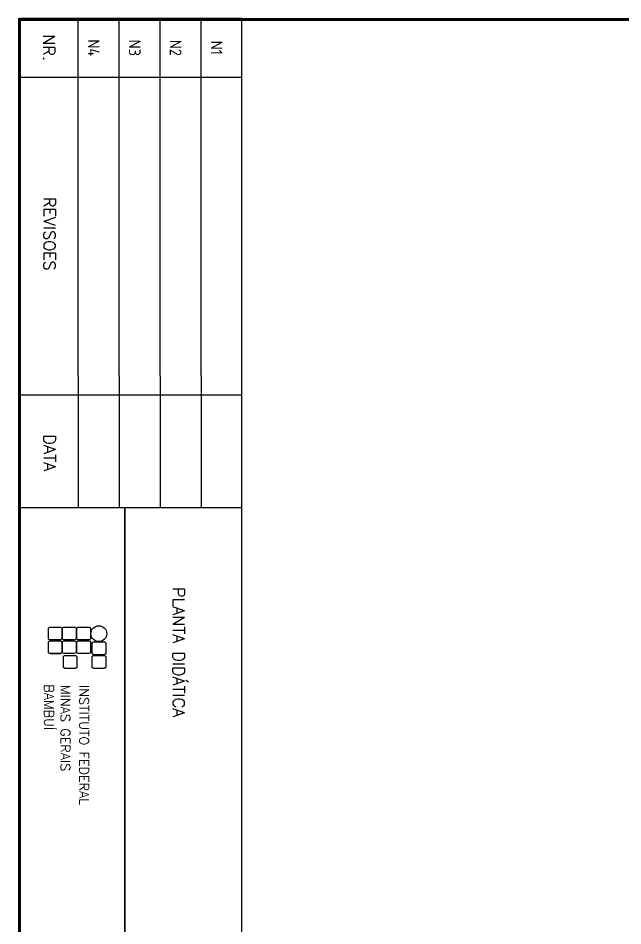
# Model space of a CAD drawing. Extents: x -2333 to 4564, y -5034 to 5704.
# Drawn here: x 1691 to 2414, y 1881 to 2967 of the extents above; entities that cross this region are included whole.
import ezdxf
from ezdxf.enums import TextEntityAlignment as Align

# ---------------------------------------------------------------- set-up
doc = ezdxf.new("R2010")
doc.units = 0
doc.header["$LTSCALE"] = 10
doc.header["$MEASUREMENT"] = 0
doc.layers.get('0').update_dxf_attribs({"linetype": 'CONTINUOUS'})
doc.layers.add('2', color=2, linetype='CONTINUOUS')
doc.layers.add('LEG', color=7, linetype='CONTINUOUS')
doc.styles.add('ROMANS', font='romans')
doc.styles.get("Standard").update_dxf_attribs({"font": 'ISO', "height": 2.5})

msp = doc.modelspace()

# ---------------------------------------------------------------- linework, layer by layer
at = {"color": 0}
for p, q in [((1958.6599, 2966.04838), (1692.6599, 2966.04838)), ((1692.6599, 2966.04838), (1692.6599, 2780.54838)), ((1762.6599, 2966.04838), (4562.6599, 2966.04838)), ((1762.6599, 2538.87766), (1762.6599, 2966.04838)), ((1811.6599, 2538.87766), (1811.6599, 2966.04838)), ((1860.6599, 2538.87766), (1860.6599, 2966.04838)), ((1909.6599, 2538.87766), (1909.6599, 2966.04838)), ((1958.6599, 960.54838), (1958.6599, 2966.04838)), ((1692.6599, 2896.04838), (1958.6599, 2896.04838)), ((1692.6599, 2780.54838), (1692.6599, 960.54838)), ((1762.6599, 2538.87766), (1762.6599, 2381.37766)), ((1811.6599, 2538.87766), (1811.6599, 2381.37766)), ((1860.6599, 2538.87766), (1860.6599, 2381.37766)), ((1909.6599, 2538.87766), (1909.6599, 2381.37766)), ((1692.6599, 2516.11591), (1958.6599, 2516.11591)), ((1692.6599, 2381.37766), (1958.6599, 2381.37766)), ((1818.6599, 1863.37766), (1818.6599, 2381.37766)), ((1818.6599, 2381.37766), (1818.6599, 960.54838))]:
    msp.add_line(p, q, dxfattribs=at)
at = {"color": 0, "const_width": 3.5}
msp.add_lwpolyline([(1692.6599, 960.54837), (4562.6599, 960.54837), (4562.6599, 2964.78273), (1692.6599, 2964.78273), (1692.6599, 960.54837)], dxfattribs=at)
at = {"layer": '2', "color": 0}
for p, q in [((1692.6599, 2896.04837), (1692.6599, 2966.04837)), ((1762.6599, 2966.04837), (1692.6599, 2966.04837)), ((1692.6599, 2780.54837), (1692.6599, 2966.04837)), ((1762.6599, 2966.04837), (4562.6599, 2966.04837)), ((1692.6599, 960.54837), (1692.6599, 2780.54837))]:
    msp.add_line(p, q, dxfattribs=at)
at = {"layer": 'LEG', "color": 0}
for p, q in [((1692.6599, 2896.04837), (1692.6599, 2966.04837)), ((1762.6599, 2966.04837), (1692.6599, 2966.04837)), ((1692.6599, 2780.54837), (1692.6599, 2966.04837)), ((1692.6599, 2780.54837), (1692.6599, 960.54837))]:
    msp.add_line(p, q, dxfattribs=at)
at = {"layer": 'LEG', "linetype": 'Continuous'}
for p, q in [((1727.15008, 2237.1621), (1728.36139, 2238.37205)), ((1727.15008, 2223.93604), (1727.15008, 2237.1621)), ((1728.36139, 2238.37205), (1742.4377, 2238.37205)), ((1742.4377, 2238.37205), (1743.35663, 2236.45282)), ((1743.35663, 2236.45282), (1743.35663, 2223.89431)), ((1744.13788, 2237.1621), (1745.34919, 2238.37205)), ((1744.13788, 2223.93604), (1744.13788, 2237.1621)), ((1745.34919, 2238.37205), (1759.4255, 2238.37205)), ((1759.4255, 2238.37205), (1760.34443, 2236.45282)), ((1760.34443, 2236.45282), (1760.34443, 2223.89431)), ((1761.12266, 2237.1621), (1762.33397, 2238.37205)), ((1761.12266, 2223.93604), (1761.12266, 2237.1621)), ((1762.33397, 2238.37205), (1776.41028, 2238.37205)), ((1776.41028, 2238.37205), (1777.32921, 2236.45282)), ((1777.32921, 2236.45282), (1777.32921, 2223.89431)), ((1728.82086, 2222.93469), (1727.15008, 2223.93604)), ((1727.15008, 2220.87327), (1728.36139, 2222.08323)), ((1727.15008, 2207.64721), (1727.15008, 2220.87327)), ((1728.36139, 2222.08323), (1742.4377, 2222.08323)), ((1741.477, 2222.93469), (1728.82086, 2222.93469)), ((1728.82086, 2222.93469), (1741.477, 2222.93469)), ((1741.477, 2222.93469), (1728.82086, 2222.93469)), ((1743.35663, 2223.89431), (1741.477, 2222.93469)), ((1742.4377, 2222.08323), (1743.35663, 2220.16399)), ((1743.35663, 2220.16399), (1743.35663, 2207.60549)), ((1745.80866, 2222.93469), (1744.13788, 2223.93604)), ((1744.13788, 2220.87327), (1745.34919, 2222.08323)), ((1744.13788, 2207.64721), (1744.13788, 2220.87327)), ((1745.34919, 2222.08323), (1759.4255, 2222.08323)), ((1758.4648, 2222.93469), (1745.80866, 2222.93469)), ((1760.34443, 2223.89431), (1758.4648, 2222.93469)), ((1759.4255, 2222.08323), (1760.34443, 2220.16399)), ((1760.34443, 2220.16399), (1760.34443, 2207.60549)), ((1762.79344, 2222.93469), (1761.12266, 2223.93604)), ((1761.12266, 2220.87327), (1762.33397, 2222.08323)), ((1761.12266, 2207.64721), (1761.12266, 2220.87327)), ((1762.33397, 2222.08323), (1776.41028, 2222.08323)), ((1775.44958, 2222.93469), (1762.79344, 2222.93469)), ((1777.32921, 2223.89431), (1775.44958, 2222.93469)), ((1776.41028, 2222.08323), (1777.32921, 2220.16399)), ((1777.32921, 2220.16399), (1777.32921, 2207.60549)), ((1779.62111, 2219.42374), (1780.83243, 2220.63369)), ((1779.62111, 2206.19767), (1779.62111, 2219.42374)), ((1780.83243, 2220.63369), (1794.90874, 2220.63369)), ((1794.90874, 2220.63369), (1795.82766, 2218.71445)), ((1795.82766, 2218.71445), (1795.82766, 2206.15595)), ((1728.82086, 2206.64587), (1727.15008, 2207.64721)), ((1741.477, 2206.64587), (1728.82086, 2206.64587)), ((1728.82086, 2206.64587), (1741.477, 2206.64587)), ((1741.477, 2206.64587), (1728.82086, 2206.64587)), ((1743.35663, 2207.60549), (1741.477, 2206.64587)), ((1745.80866, 2206.64587), (1744.13788, 2207.64721)), ((1744.99966, 2203.13491), (1746.21097, 2204.34486)), ((1758.4648, 2206.64587), (1745.80866, 2206.64587)), ((1746.21097, 2204.34486), (1760.28728, 2204.34486)), ((1760.34443, 2207.60549), (1758.4648, 2206.64587)), ((1760.28728, 2204.34486), (1761.20621, 2202.42563)), ((1762.79344, 2206.64587), (1761.12266, 2207.64721)), ((1775.44958, 2206.64587), (1762.79344, 2206.64587)), ((1777.32921, 2207.60549), (1775.44958, 2206.64587)), ((1781.29189, 2205.19633), (1779.62111, 2206.19767)), ((1779.62111, 2203.13491), (1780.83243, 2204.34486)), ((1780.83243, 2204.34486), (1794.90874, 2204.34486)), ((1793.94803, 2205.19633), (1781.29189, 2205.19633)), ((1795.82766, 2206.15595), (1793.94803, 2205.19633)), ((1794.90874, 2204.34486), (1795.82766, 2202.42563)), ((1744.99966, 2189.90885), (1744.99966, 2203.13491)), ((1761.20621, 2202.42563), (1761.20621, 2189.86712)), ((1779.62111, 2189.90885), (1779.62111, 2203.13491)), ((1795.82766, 2202.42563), (1795.82766, 2189.86712)), ((1746.67044, 2188.9075), (1744.99966, 2189.90885)), ((1759.32658, 2188.9075), (1746.67044, 2188.9075)), ((1761.20621, 2189.86712), (1759.32658, 2188.9075)), ((1781.29189, 2188.9075), (1779.62111, 2189.90885)), ((1793.94803, 2188.9075), (1781.29189, 2188.9075)), ((1795.82766, 2189.86712), (1793.94803, 2188.9075))]:
    msp.add_line(p, q, dxfattribs=at)
msp.add_circle((1787.41414, 2230.44046), 9.52286, dxfattribs=at)

# ---------------------------------------------------------------- texts
at = {"color": 0, "style": 'ROMANS'}
msp.add_text('NR.', height=14, rotation=270, dxfattribs=at).set_placement((1727.6599, 2931.04838), align=Align.MIDDLE)
for s, p in [('REVISOES', (1721.48077, 2708.47792)), ('DATA', (1721.47776, 2446.6188))]:
    msp.add_text(s, height=14, rotation=270, dxfattribs=at).set_placement(p, align=Align.CENTER)
for s, height, p in [('PLANTA DIDÁTICA', 14, (1876.08921, 2285.9418)), ('BAMBUÍ', 11.2, (1722.22899, 2169.84972)), ('MINAS GERAIS', 11.2, (1741.798, 2169.10447)), ('INSTITUTO FEDERAL', 11.2, (1764.16231, 2169.02206))]:
    msp.add_text(s, height=height, rotation=270, dxfattribs=at).set_placement(p)
at = {"color": 0}
for tag, p in [('N4', (1781.3562, 2931.04838)), ('N3', (1830.3562, 2931.04838)), ('N2', (1879.3562, 2931.04838)), ('N1', (1928.3562, 2931.04838))]:
    msp.add_attdef(tag, text='', height=14, rotation=270, dxfattribs=at).set_placement(p, align=Align.MIDDLE)

doc.saveas('drawing.dxf')
